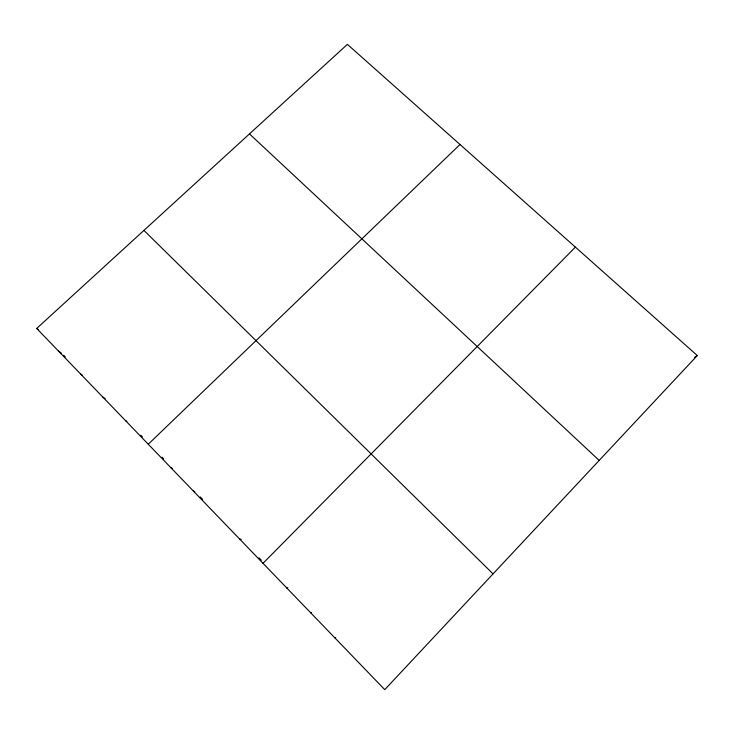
<?xml version="1.0" encoding="UTF-8"?>
<svg xmlns="http://www.w3.org/2000/svg" width="734" height="734" viewBox="0 0 734 734"><rect width="100%" height="100%" fill="white"/><g stroke="black" fill="none" stroke-linecap="round" stroke-linejoin="round"><path stroke-width="1.1" d="M335.181 638.204L335.695 637.387M697.3 355.55L384.754 689.648L36.7 328.456L347.402 44.352L697.3 355.55L694.465 357.467M263.02 563.317L575.401 247.129M148.259 444.226L460.007 144.506M310.84 612.945L311.647 612.45M286.792 587.98L287.884 587.796M239.532 538.939L241.192 539.352M193.363 491.037L194.831 491.688M170.683 467.494L172.325 468.338M125.422 420.527L126.909 421.435M102.852 397.112L105.265 398.663M80.547 373.964L82.272 375.129M58.5 351.081L61.271 353.017M36.7 328.456L38.269 329.594M249.468 133.9L599.192 460.429M143.937 230.403L493.055 573.878M63.748 355.274L65.308 356.889M140.845 435.253L142.405 436.868M162.058 457.254L163.636 458.897M200.254 496.89L202.602 499.322M258.992 557.812L261.313 560.226"/></g></svg>
